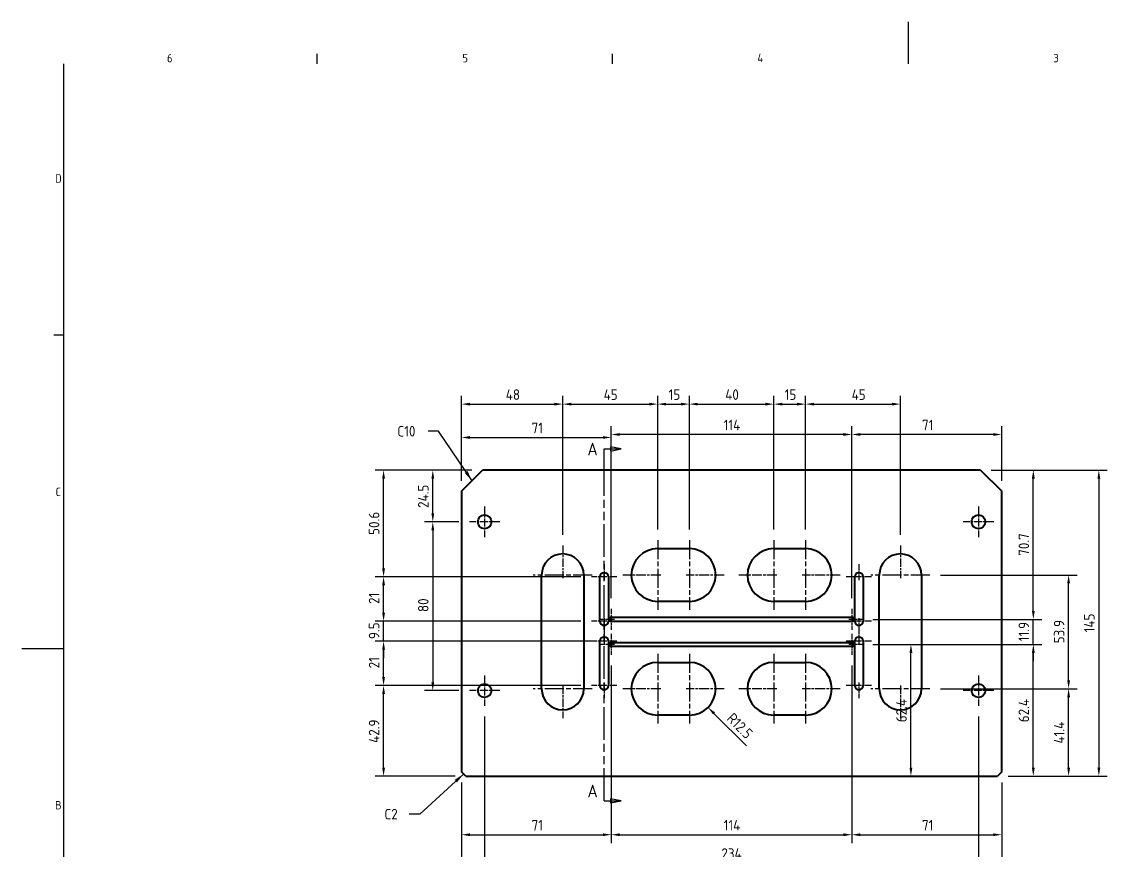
# Model space of a CAD drawing. Header units: millimetres. Extents: x 0 to 840, y 0 to 594.
# Drawn here: x 0 to 514, y 201 to 594 of the extents above; entities that cross this region are included whole.
import ezdxf

# ---------------------------------------------------------------- set-up
doc = ezdxf.new("R2010")
doc.units = ezdxf.units.MM
doc.header["$LTSCALE"] = 2
doc.linetypes.add('CHAIN', pattern=[0.3543, 0.2362, -0.0295, 0.0591, -0.0295])
doc.linetypes.add('DOUBLE_DASH_CHAIN', pattern=[1.2403, 0.6614, -0.0827, 0.1654, -0.0827, 0.1654, -0.0827])
doc.layers.get('0').update_dxf_attribs({"color": 3, "lineweight": 25})
for name, color, linetype, lineweight in [('가시적인 것(ISO)', 3, 'Continuous', 40), ('경계(ISO)', 7, 'Continuous', 25), ('기호(ISO)', 5, 'Continuous', 25), ('단면선(ISO)', 7, 'CHAIN', 25), ('중심 표식(ISO)', 1, 'Continuous', 25), ('치수(ISO)', 2, 'Continuous', 25)]:
    doc.layers.add(name, color=color, linetype=linetype, lineweight=lineweight)
doc.styles.add('문자 텍스트_PSTEK_POSCO', font='isocp.shx')
doc.styles.add('부품번호텍스트_PSTEK_POSCO', font='isocp.shx')
doc.styles.add('치수 텍스트_PSTEK_POSCO', font='isocp.shx')
doc.dimstyles.new('치수_PSTEK_POSCO', dxfattribs={"dimscale": 2, "dimtxt": 2.5, "dimasz": 2, "dimexe": 2, "dimexo": 2.5, "dimgap": 1, "dimtad": 1, "dimrnd": 1e-08, "dimdsep": 46, "dimtxsty": '치수 텍스트_PSTEK_POSCO', "dimcen": 0.09, "dimdle": 10, "dimclrd": 7, "dimclre": 7, "dimclrt": 2, "dimadec": 1, "dimazin": 2, "dimtfac": 1, "dimtmove": 0, "dimatfit": 3, "dimfxl": 0, "dimtolj": 1, "dimlwd": -1, "dimlwe": -1, "dimarcsym": 0})
doc.dimstyles.new('치수_PSTEK_POSCO$7', dxfattribs={"dimscale": 2, "dimtxt": 2.5, "dimasz": 2.5, "dimexe": 2, "dimexo": 2.5, "dimgap": 1, "dimtad": 1, "dimrnd": 1e-08, "dimdsep": 46, "dimtxsty": '치수 텍스트_PSTEK_POSCO', "dimcen": 0.09, "dimdle": 10, "dimclrd": 7, "dimclre": 7, "dimclrt": 2, "dimadec": 1, "dimazin": 2, "dimtfac": 1, "dimtmove": 0, "dimatfit": 3, "dimfxl": 0, "dimtolj": 1, "dimlwd": -1, "dimlwe": -1, "dimarcsym": 0})

# ---------------------------------------------------------------- blocks, each defined once
blk = doc.blocks.new('경계 Default Border')
at = {"layer": '경계(ISO)'}
for p, q in [((70, 287), (70, 289.4)), ((140, 287), (140, 289.4)), ((10, 222.75), (7.6, 222.75))]:
    blk.add_line(p, q, dxfattribs=at)
at = {"layer": '경계(ISO)', "flags": 128}
for points in [[(210, 297), (210, 287)], [(10, 10), (10, 287)], [(0, 148.5), (10, 148.5)]]:
    blk.add_lwpolyline(points, dxfattribs=at)
at = {"layer": '경계(ISO)', "color": 2, "char_height": 2, "attachment_point": 7, "style": '문자 텍스트_PSTEK_POSCO'}
for s, insert in [('6', (34.43, 287.38)), ('5', (104.43, 287.38)), ('4', (174.32, 287.4)), ('3', (244.45, 287.38)), ('D', (7.92, 258.86)), ('C', (8.03, 184.61)), ('B', (7.92, 110.36))]:
    blk.add_mtext(s, dxfattribs=dict(at, insert=insert))
blk = doc.blocks.new('2dTransSection0')
at = {"layer": '단면선(ISO)', "linetype": 'DOUBLE_DASH_CHAIN', "ltscale": 5.827862}
blk.add_line((138.02, 112.41), (138.02, 195.78), dxfattribs=at)
at = {"layer": '단면선(ISO)', "linetype": 'Continuous'}
for p, q in [((138.02, 191.92), (138.02, 195.78)), ((138.02, 195.78), (139.52, 195.78)), ((142.02, 195.78), (139.52, 196.28)), ((139.52, 196.28), (139.52, 195.28)), ((139.52, 195.78), (142.02, 195.78)), ((139.52, 195.28), (142.02, 195.78)), ((138.02, 112.41), (138.02, 116.26)), ((138.02, 112.41), (139.52, 112.41)), ((142.02, 112.41), (139.52, 112.91)), ((139.52, 112.91), (139.52, 111.91)), ((139.52, 112.41), (142.02, 112.41)), ((139.52, 111.91), (142.02, 112.41))]:
    blk.add_line(p, q, dxfattribs=at)
at = {"layer": '단면선(ISO)', "linetype": 'Continuous', "flags": 128}
for points in [[(139.52, 195.28), (142.02, 195.78)], [(139.52, 111.91), (142.02, 112.41)]]:
    blk.add_lwpolyline(points, dxfattribs=at)
at = {"layer": '단면선(ISO)'}
for points in [[(139.52, 195.28), (142.02, 195.78), (139.52, 196.28), (139.52, 195.28)], [(139.52, 111.91), (142.02, 112.41), (139.52, 112.91), (139.52, 111.91)]]:
    blk.add_solid(points, dxfattribs=at)
at = {"layer": '단면선(ISO)', "char_height": 3, "attachment_point": 7, "style": '부품번호텍스트_PSTEK_POSCO'}
for insert in [(134.04, 194.26), (134.05, 113.22)]:
    blk.add_mtext('A', dxfattribs=dict(at, insert=insert))
blk = doc.blocks.new('*D23')
at = {"layer": 'Defpoints', "color": 0}
for p in [(393.38, 398.4), (464.38, 371.51), (393.38, 315.81)]:
    blk.add_point(p, dxfattribs=at)
at = {"layer": '치수(ISO)', "color": 7}
for p, q in [((393.38, 320.81), (393.38, 402.4)), ((464.38, 376.51), (464.38, 402.4)), ((460.38, 398.4), (397.38, 398.4))]:
    blk.add_line(p, q, dxfattribs=at)
for points in [[(397.38, 399.07), (397.38, 397.73), (393.38, 398.4)], [(460.38, 399.07), (460.38, 397.73), (464.38, 398.4)]]:
    blk.add_solid(points, dxfattribs=at)
at = {"layer": '치수(ISO)', "color": 2, "insert": (426.63, 402.9), "char_height": 5, "attachment_point": 4, "style": '치수 텍스트_PSTEK_POSCO'}
blk.add_mtext('\\A1;71', dxfattribs=at)
blk = doc.blocks.new('*D24')
at = {"layer": 'Defpoints', "color": 0}
for p in [(279.38, 398.4), (279.38, 315.81), (393.38, 315.81)]:
    blk.add_point(p, dxfattribs=at)
at = {"layer": '치수(ISO)', "color": 7}
for p, q in [((279.38, 320.81), (279.38, 402.4)), ((393.38, 320.81), (393.38, 402.4)), ((389.38, 398.4), (283.38, 398.4))]:
    blk.add_line(p, q, dxfattribs=at)
for points in [[(283.38, 399.07), (283.38, 397.73), (279.38, 398.4)], [(389.38, 399.07), (389.38, 397.73), (393.38, 398.4)]]:
    blk.add_solid(points, dxfattribs=at)
at = {"layer": '치수(ISO)', "color": 2, "insert": (332.63, 402.9), "char_height": 5, "attachment_point": 4, "style": '치수 텍스트_PSTEK_POSCO'}
blk.add_mtext('\\A1;114', dxfattribs=at)
blk = doc.blocks.new('*D25')
at = {"layer": 'Defpoints', "color": 0}
for p in [(208.38, 238.51), (464.38, 238.51), (208.38, 175.74)]:
    blk.add_point(p, dxfattribs=at)
at = {"layer": '치수(ISO)', "color": 7}
for p, q in [((208.38, 233.51), (208.38, 171.74)), ((464.38, 233.51), (464.38, 171.74)), ((460.38, 175.74), (212.38, 175.74))]:
    blk.add_line(p, q, dxfattribs=at)
for points in [[(212.38, 176.41), (212.38, 175.08), (208.38, 175.74)], [(460.38, 176.41), (460.38, 175.08), (464.38, 175.74)]]:
    blk.add_solid(points, dxfattribs=at)
at = {"layer": '치수(ISO)', "color": 2, "insert": (331.69, 180.24), "char_height": 5, "attachment_point": 4, "style": '치수 텍스트_PSTEK_POSCO'}
blk.add_mtext('\\A1;256', dxfattribs=at)
blk = doc.blocks.new('*D27')
at = {"layer": 'Defpoints', "color": 0}
for p in [(398.38, 298.91), (479.38, 298.91), (462.38, 236.51)]:
    blk.add_point(p, dxfattribs=at)
at = {"layer": '치수(ISO)', "color": 7}
for p, q in [((403.38, 298.91), (483.38, 298.91)), ((479.38, 240.51), (479.38, 294.91)), ((467.38, 236.51), (483.38, 236.51))]:
    blk.add_line(p, q, dxfattribs=at)
for points in [[(478.71, 294.91), (480.05, 294.91), (479.38, 298.91)], [(478.71, 240.51), (480.05, 240.51), (479.38, 236.51)]]:
    blk.add_solid(points, dxfattribs=at)
at = {"layer": '치수(ISO)', "color": 2, "insert": (474.88, 262.06), "char_height": 5, "attachment_point": 4, "rotation": 90, "style": '치수 텍스트_PSTEK_POSCO'}
blk.add_mtext('\\A1;62.4', dxfattribs=at)
blk = doc.blocks.new('*D28')
at = {"layer": 'Defpoints', "color": 0}
for p in [(454.38, 381.51), (462.38, 236.51), (510.43, 236.51)]:
    blk.add_point(p, dxfattribs=at)
at = {"layer": '치수(ISO)', "color": 7}
for p, q in [((459.38, 381.51), (514.43, 381.51)), ((510.43, 377.51), (510.43, 240.51)), ((467.38, 236.51), (514.43, 236.51))]:
    blk.add_line(p, q, dxfattribs=at)
for points in [[(509.76, 377.51), (511.09, 377.51), (510.43, 381.51)], [(509.76, 240.51), (511.09, 240.51), (510.43, 236.51)]]:
    blk.add_solid(points, dxfattribs=at)
at = {"layer": '치수(ISO)', "color": 2, "insert": (505.93, 304.66), "char_height": 5, "attachment_point": 4, "rotation": 90, "style": '치수 텍스트_PSTEK_POSCO'}
blk.add_mtext('\\A1;145', dxfattribs=at)
blk = doc.blocks.new('*D29')
at = {"layer": 'Defpoints', "color": 0}
for p in [(279.38, 396.98), (208.38, 371.51), (279.38, 315.81)]:
    blk.add_point(p, dxfattribs=at)
at = {"layer": '치수(ISO)', "color": 7}
for p, q in [((208.38, 376.51), (208.38, 400.98)), ((212.38, 396.98), (275.38, 396.98)), ((279.38, 320.81), (279.38, 400.98))]:
    blk.add_line(p, q, dxfattribs=at)
for points in [[(212.38, 397.65), (212.38, 396.32), (208.38, 396.98)], [(275.38, 397.65), (275.38, 396.32), (279.38, 396.98)]]:
    blk.add_solid(points, dxfattribs=at)
at = {"layer": '치수(ISO)', "color": 2, "insert": (241.63, 401.48), "char_height": 5, "attachment_point": 4, "style": '치수 텍스트_PSTEK_POSCO'}
blk.add_mtext('\\A1;71', dxfattribs=at)
blk = doc.blocks.new('*D30')
at = {"layer": 'Defpoints', "color": 0}
for p in [(171.48, 279.41), (270.03, 279.41), (210.38, 236.51)]:
    blk.add_point(p, dxfattribs=at)
at = {"layer": '치수(ISO)', "color": 7}
for p, q in [((265.03, 279.41), (167.48, 279.41)), ((171.48, 240.51), (171.48, 275.41)), ((205.38, 236.51), (167.48, 236.51))]:
    blk.add_line(p, q, dxfattribs=at)
for points in [[(170.82, 275.41), (172.15, 275.41), (171.48, 279.41)], [(170.82, 240.51), (172.15, 240.51), (171.48, 236.51)]]:
    blk.add_solid(points, dxfattribs=at)
at = {"layer": '치수(ISO)', "color": 2, "insert": (166.98, 252.28), "char_height": 5, "attachment_point": 4, "rotation": 90, "style": '치수 텍스트_PSTEK_POSCO'}
blk.add_mtext('\\A1;42.9', dxfattribs=at)
blk = doc.blocks.new('*D31')
at = {"layer": 'Defpoints', "color": 0}
for p in [(171.48, 300.41), (276.03, 300.41), (270.03, 279.41)]:
    blk.add_point(p, dxfattribs=at)
at = {"layer": '치수(ISO)', "color": 7}
for p, q in [((271.03, 300.41), (167.48, 300.41)), ((171.48, 283.41), (171.48, 296.41)), ((265.03, 279.41), (167.48, 279.41))]:
    blk.add_line(p, q, dxfattribs=at)
for points in [[(170.82, 296.41), (172.15, 296.41), (171.48, 300.41)], [(170.82, 283.41), (172.15, 283.41), (171.48, 279.41)]]:
    blk.add_solid(points, dxfattribs=at)
at = {"layer": '치수(ISO)', "color": 2, "insert": (166.98, 287.6), "char_height": 5, "attachment_point": 4, "rotation": 90, "style": '치수 텍스트_PSTEK_POSCO'}
blk.add_mtext('\\A1;21', dxfattribs=at)
blk = doc.blocks.new('*D32')
at = {"layer": 'Defpoints', "color": 0}
for p in [(171.48, 309.91), (270.03, 309.91), (276.03, 300.41)]:
    blk.add_point(p, dxfattribs=at)
at = {"layer": '치수(ISO)', "color": 7}
for p, q in [((171.48, 313.91), (171.48, 317.91)), ((265.03, 309.91), (167.48, 309.91)), ((171.48, 300.41), (171.48, 309.91)), ((271.03, 300.41), (167.48, 300.41)), ((171.48, 296.41), (171.48, 292.41))]:
    blk.add_line(p, q, dxfattribs=at)
for points in [[(170.82, 313.91), (172.15, 313.91), (171.48, 309.91)], [(170.82, 296.41), (172.15, 296.41), (171.48, 300.41)]]:
    blk.add_solid(points, dxfattribs=at)
at = {"layer": '치수(ISO)', "color": 2, "insert": (166.98, 301.45), "char_height": 5, "attachment_point": 4, "rotation": 90, "style": '치수 텍스트_PSTEK_POSCO'}
blk.add_mtext('\\A1;9.5', dxfattribs=at)
blk = doc.blocks.new('*D33')
at = {"layer": 'Defpoints', "color": 0}
for p in [(171.48, 330.91), (270.03, 330.91), (270.03, 309.91)]:
    blk.add_point(p, dxfattribs=at)
at = {"layer": '치수(ISO)', "color": 7}
for p, q in [((265.03, 330.91), (167.48, 330.91)), ((171.48, 313.91), (171.48, 326.91)), ((265.03, 309.91), (167.48, 309.91))]:
    blk.add_line(p, q, dxfattribs=at)
for points in [[(170.82, 326.91), (172.15, 326.91), (171.48, 330.91)], [(170.82, 313.91), (172.15, 313.91), (171.48, 309.91)]]:
    blk.add_solid(points, dxfattribs=at)
at = {"layer": '치수(ISO)', "color": 2, "insert": (166.98, 318.1), "char_height": 5, "attachment_point": 4, "rotation": 90, "style": '치수 텍스트_PSTEK_POSCO'}
blk.add_mtext('\\A1;21', dxfattribs=at)
blk = doc.blocks.new('*D34')
at = {"layer": 'Defpoints', "color": 0}
for p in [(171.48, 381.51), (218.38, 381.51), (270.03, 330.91)]:
    blk.add_point(p, dxfattribs=at)
at = {"layer": '치수(ISO)', "color": 7}
for p, q in [((213.38, 381.51), (167.48, 381.51)), ((171.48, 334.91), (171.48, 377.51)), ((265.03, 330.91), (167.48, 330.91))]:
    blk.add_line(p, q, dxfattribs=at)
for points in [[(170.82, 377.51), (172.15, 377.51), (171.48, 381.51)], [(170.82, 334.91), (172.15, 334.91), (171.48, 330.91)]]:
    blk.add_solid(points, dxfattribs=at)
at = {"layer": '치수(ISO)', "color": 2, "insert": (166.98, 350.84), "char_height": 5, "attachment_point": 4, "rotation": 90, "style": '치수 텍스트_PSTEK_POSCO'}
blk.add_mtext('\\A1;50.6', dxfattribs=at)
blk = doc.blocks.new('*D35')
at = {"layer": 'Defpoints', "color": 0}
for p in [(279.38, 293.91), (208.38, 238.51), (279.38, 208.74)]:
    blk.add_point(p, dxfattribs=at)
at = {"layer": '치수(ISO)', "color": 7}
for p, q in [((279.38, 288.91), (279.38, 204.74)), ((208.38, 233.51), (208.38, 204.74)), ((212.38, 208.74), (275.38, 208.74))]:
    blk.add_line(p, q, dxfattribs=at)
for points in [[(212.38, 209.41), (212.38, 208.07), (208.38, 208.74)], [(275.38, 209.41), (275.38, 208.07), (279.38, 208.74)]]:
    blk.add_solid(points, dxfattribs=at)
at = {"layer": '치수(ISO)', "color": 2, "insert": (241.63, 213.24), "char_height": 5, "attachment_point": 4, "style": '치수 텍스트_PSTEK_POSCO'}
blk.add_mtext('\\A1;71', dxfattribs=at)
blk = doc.blocks.new('*D36')
at = {"layer": 'Defpoints', "color": 0}
for p in [(279.38, 293.91), (393.38, 293.91), (393.38, 208.74)]:
    blk.add_point(p, dxfattribs=at)
at = {"layer": '치수(ISO)', "color": 7}
for p, q in [((279.38, 288.91), (279.38, 204.74)), ((393.38, 288.91), (393.38, 204.74)), ((283.38, 208.74), (389.38, 208.74))]:
    blk.add_line(p, q, dxfattribs=at)
for points in [[(283.38, 209.41), (283.38, 208.07), (279.38, 208.74)], [(389.38, 209.41), (389.38, 208.07), (393.38, 208.74)]]:
    blk.add_solid(points, dxfattribs=at)
at = {"layer": '치수(ISO)', "color": 2, "insert": (332.65, 213.24), "char_height": 5, "attachment_point": 4, "style": '치수 텍스트_PSTEK_POSCO'}
blk.add_mtext('\\A1;114', dxfattribs=at)
blk = doc.blocks.new('*D37')
at = {"layer": 'Defpoints', "color": 0}
for p in [(393.38, 293.91), (464.38, 238.51), (464.38, 208.74)]:
    blk.add_point(p, dxfattribs=at)
at = {"layer": '치수(ISO)', "color": 7}
for p, q in [((393.38, 288.91), (393.38, 204.74)), ((464.38, 233.51), (464.38, 204.74)), ((397.38, 208.74), (460.38, 208.74))]:
    blk.add_line(p, q, dxfattribs=at)
for points in [[(397.38, 209.41), (397.38, 208.07), (393.38, 208.74)], [(460.38, 209.41), (460.38, 208.07), (464.38, 208.74)]]:
    blk.add_solid(points, dxfattribs=at)
at = {"layer": '치수(ISO)', "color": 2, "insert": (426.63, 213.24), "char_height": 5, "attachment_point": 4, "style": '치수 텍스트_PSTEK_POSCO'}
blk.add_mtext('\\A1;71', dxfattribs=at)
blk = doc.blocks.new('*D38')
at = {"layer": 'Defpoints', "color": 0}
for p in [(398.38, 298.91), (421.38, 298.91), (462.38, 236.51)]:
    blk.add_point(p, dxfattribs=at)
at = {"layer": '치수(ISO)', "color": 7}
for p, q in [((403.38, 298.91), (425.38, 298.91)), ((421.38, 240.51), (421.38, 294.91))]:
    blk.add_line(p, q, dxfattribs=at)
for points in [[(420.71, 294.91), (422.05, 294.91), (421.38, 298.91)], [(420.71, 240.51), (422.05, 240.51), (421.38, 236.51)]]:
    blk.add_solid(points, dxfattribs=at)
at = {"layer": '치수(ISO)', "color": 2, "insert": (416.88, 262.06), "char_height": 5, "attachment_point": 4, "rotation": 90, "style": '치수 텍스트_PSTEK_POSCO'}
blk.add_mtext('\\A1;62.4', dxfattribs=at)
blk = doc.blocks.new('*D39')
at = {"layer": 'Defpoints', "color": 0}
for p in [(454.38, 381.51), (479.38, 381.51), (398.38, 310.81)]:
    blk.add_point(p, dxfattribs=at)
at = {"layer": '치수(ISO)', "color": 7}
for p, q in [((459.38, 381.51), (483.38, 381.51)), ((479.38, 314.81), (479.38, 377.51)), ((403.38, 310.81), (483.38, 310.81))]:
    blk.add_line(p, q, dxfattribs=at)
for points in [[(478.71, 377.51), (480.05, 377.51), (479.38, 381.51)], [(478.71, 314.81), (480.05, 314.81), (479.38, 310.81)]]:
    blk.add_solid(points, dxfattribs=at)
at = {"layer": '치수(ISO)', "color": 2, "insert": (474.88, 340.91), "char_height": 5, "attachment_point": 4, "rotation": 90, "style": '치수 텍스트_PSTEK_POSCO'}
blk.add_mtext('\\A1;70.7', dxfattribs=at)
blk = doc.blocks.new('*D40')
at = {"layer": 'Defpoints', "color": 0}
for p in [(398.38, 310.81), (479.38, 310.81), (398.38, 298.91)]:
    blk.add_point(p, dxfattribs=at)
at = {"layer": '치수(ISO)', "color": 7}
for p, q in [((479.38, 314.81), (479.38, 318.81)), ((403.38, 310.81), (483.38, 310.81)), ((479.38, 298.91), (479.38, 310.81)), ((403.38, 298.91), (483.38, 298.91)), ((479.38, 294.91), (479.38, 290.91))]:
    blk.add_line(p, q, dxfattribs=at)
for points in [[(478.71, 314.81), (480.05, 314.81), (479.38, 310.81)], [(478.71, 294.91), (480.05, 294.91), (479.38, 298.91)]]:
    blk.add_solid(points, dxfattribs=at)
at = {"layer": '치수(ISO)', "color": 2, "insert": (474.88, 300.43), "char_height": 5, "attachment_point": 4, "rotation": 90, "style": '치수 텍스트_PSTEK_POSCO'}
blk.add_mtext('\\A1;11.9', dxfattribs=at)
blk = doc.blocks.new('*D42')
at = {"layer": 'Defpoints', "color": 0}
for p in [(256.38, 412.79), (208.38, 371.51), (256.38, 345.81)]:
    blk.add_point(p, dxfattribs=at)
at = {"layer": '치수(ISO)', "color": 7}
for p, q in [((208.38, 376.51), (208.38, 416.79)), ((256.38, 350.81), (256.38, 416.79)), ((212.38, 412.79), (252.38, 412.79))]:
    blk.add_line(p, q, dxfattribs=at)
for points in [[(212.38, 413.45), (212.38, 412.12), (208.38, 412.79)], [(252.38, 413.45), (252.38, 412.12), (256.38, 412.79)]]:
    blk.add_solid(points, dxfattribs=at)
at = {"layer": '치수(ISO)', "color": 2, "insert": (229.38, 417.29), "char_height": 5, "attachment_point": 4, "style": '치수 텍스트_PSTEK_POSCO'}
blk.add_mtext('\\A1;48', dxfattribs=at)
blk = doc.blocks.new('*D43')
at = {"layer": 'Defpoints', "color": 0}
for p in [(301.38, 412.79), (256.38, 345.81), (301.38, 348.31)]:
    blk.add_point(p, dxfattribs=at)
at = {"layer": '치수(ISO)', "color": 7}
for p, q in [((256.38, 350.81), (256.38, 416.79)), ((301.38, 353.31), (301.38, 416.79)), ((260.38, 412.79), (297.38, 412.79))]:
    blk.add_line(p, q, dxfattribs=at)
for points in [[(260.38, 413.45), (260.38, 412.12), (256.38, 412.79)], [(297.38, 413.45), (297.38, 412.12), (301.38, 412.79)]]:
    blk.add_solid(points, dxfattribs=at)
at = {"layer": '치수(ISO)', "color": 2, "insert": (275.78, 417.29), "char_height": 5, "attachment_point": 4, "style": '치수 텍스트_PSTEK_POSCO'}
blk.add_mtext('\\A1;45', dxfattribs=at)
blk = doc.blocks.new('*D44')
at = {"layer": 'Defpoints', "color": 0}
for p in [(316.38, 412.79), (301.38, 348.31), (316.38, 348.31)]:
    blk.add_point(p, dxfattribs=at)
at = {"layer": '치수(ISO)', "color": 7}
for p, q in [((301.38, 353.31), (301.38, 416.79)), ((316.38, 353.31), (316.38, 416.79)), ((305.38, 412.79), (312.38, 412.79))]:
    blk.add_line(p, q, dxfattribs=at)
for points in [[(305.38, 413.45), (305.38, 412.12), (301.38, 412.79)], [(312.38, 413.45), (312.38, 412.12), (316.38, 412.79)]]:
    blk.add_solid(points, dxfattribs=at)
at = {"layer": '치수(ISO)', "color": 2, "insert": (306.53, 417.29), "char_height": 5, "attachment_point": 4, "style": '치수 텍스트_PSTEK_POSCO'}
blk.add_mtext('\\A1;15', dxfattribs=at)
blk = doc.blocks.new('*D45')
at = {"layer": 'Defpoints', "color": 0}
for p in [(356.38, 412.79), (316.38, 348.31), (356.38, 348.31)]:
    blk.add_point(p, dxfattribs=at)
at = {"layer": '치수(ISO)', "color": 7}
for p, q in [((316.38, 353.31), (316.38, 416.79)), ((356.38, 353.31), (356.38, 416.79)), ((320.38, 412.79), (352.38, 412.79))]:
    blk.add_line(p, q, dxfattribs=at)
for points in [[(320.38, 413.45), (320.38, 412.12), (316.38, 412.79)], [(352.38, 413.45), (352.38, 412.12), (356.38, 412.79)]]:
    blk.add_solid(points, dxfattribs=at)
at = {"layer": '치수(ISO)', "color": 2, "insert": (333.38, 417.29), "char_height": 5, "attachment_point": 4, "style": '치수 텍스트_PSTEK_POSCO'}
blk.add_mtext('\\A1;40', dxfattribs=at)
blk = doc.blocks.new('*D46')
at = {"layer": 'Defpoints', "color": 0}
for p in [(371.38, 412.79), (356.38, 348.31), (371.38, 348.31)]:
    blk.add_point(p, dxfattribs=at)
at = {"layer": '치수(ISO)', "color": 7}
for p, q in [((356.38, 353.31), (356.38, 416.79)), ((371.38, 353.31), (371.38, 416.79)), ((360.38, 412.79), (367.38, 412.79))]:
    blk.add_line(p, q, dxfattribs=at)
for points in [[(360.38, 413.45), (360.38, 412.12), (356.38, 412.79)], [(367.38, 413.45), (367.38, 412.12), (371.38, 412.79)]]:
    blk.add_solid(points, dxfattribs=at)
at = {"layer": '치수(ISO)', "color": 2, "insert": (361.53, 417.29), "char_height": 5, "attachment_point": 4, "style": '치수 텍스트_PSTEK_POSCO'}
blk.add_mtext('\\A1;15', dxfattribs=at)
blk = doc.blocks.new('*D47')
at = {"layer": 'Defpoints', "color": 0}
for p in [(416.38, 412.79), (371.38, 348.31), (416.38, 345.81)]:
    blk.add_point(p, dxfattribs=at)
at = {"layer": '치수(ISO)', "color": 7}
for p, q in [((371.38, 353.31), (371.38, 416.79)), ((416.38, 350.81), (416.38, 416.79)), ((375.38, 412.79), (412.38, 412.79))]:
    blk.add_line(p, q, dxfattribs=at)
for points in [[(375.38, 413.45), (375.38, 412.12), (371.38, 412.79)], [(412.38, 413.45), (412.38, 412.12), (416.38, 412.79)]]:
    blk.add_solid(points, dxfattribs=at)
at = {"layer": '치수(ISO)', "color": 2, "insert": (393.3, 417.29), "char_height": 5, "attachment_point": 4, "style": '치수 텍스트_PSTEK_POSCO'}
blk.add_mtext('\\A1;45', dxfattribs=at)
blk = doc.blocks.new('*D48')
at = {"layer": 'Defpoints', "color": 0}
for p in [(430.38, 277.91), (496.1, 277.91), (462.38, 236.51)]:
    blk.add_point(p, dxfattribs=at)
at = {"layer": '치수(ISO)', "color": 7}
for p, q in [((435.38, 277.91), (500.1, 277.91)), ((496.1, 240.51), (496.1, 273.91)), ((467.38, 236.51), (500.1, 236.51))]:
    blk.add_line(p, q, dxfattribs=at)
for points in [[(495.44, 273.91), (496.77, 273.91), (496.1, 277.91)], [(495.44, 240.51), (496.77, 240.51), (496.1, 236.51)]]:
    blk.add_solid(points, dxfattribs=at)
at = {"layer": '치수(ISO)', "color": 2, "insert": (491.6, 251.96), "char_height": 5, "attachment_point": 4, "rotation": 90, "style": '치수 텍스트_PSTEK_POSCO'}
blk.add_mtext('\\A1;41.4', dxfattribs=at)
blk = doc.blocks.new('*D49')
at = {"layer": 'Defpoints', "color": 0}
for p in [(430.38, 331.81), (496.1, 331.81), (430.38, 277.91)]:
    blk.add_point(p, dxfattribs=at)
at = {"layer": '치수(ISO)', "color": 7}
for p, q in [((435.38, 331.81), (500.1, 331.81)), ((496.1, 281.91), (496.1, 327.81)), ((435.38, 277.91), (500.1, 277.91))]:
    blk.add_line(p, q, dxfattribs=at)
for points in [[(495.44, 327.81), (496.77, 327.81), (496.1, 331.81)], [(495.44, 281.91), (496.77, 281.91), (496.1, 277.91)]]:
    blk.add_solid(points, dxfattribs=at)
at = {"layer": '치수(ISO)', "color": 2, "insert": (491.6, 299.43), "char_height": 5, "attachment_point": 4, "rotation": 90, "style": '치수 텍스트_PSTEK_POSCO'}
blk.add_mtext('\\A1;53.9', dxfattribs=at)
blk = doc.blocks.new('*D50')
at = {"layer": 'Defpoints', "color": 0}
for p in [(316.38, 277.91), (325.22, 269.07)]:
    blk.add_point(p, dxfattribs=at)
at = {"layer": '치수(ISO)', "color": 7}
blk.add_line((343.4, 250.89), (328.05, 266.24), dxfattribs=at)
blk.add_solid([(328.52, 266.71), (327.58, 265.77), (325.22, 269.07)], dxfattribs=at)
at = {"layer": '치수(ISO)', "color": 2, "insert": (335.47, 265.18), "char_height": 5, "attachment_point": 4, "rotation": 315, "style": '치수 텍스트_PSTEK_POSCO'}
blk.add_mtext('\\A1;R12.5', dxfattribs=at)
blk = doc.blocks.new('*D51')
at = {"layer": 'Defpoints', "color": 0}
for p in [(212.13, 357.01), (194.8, 277.01), (212.13, 277.01)]:
    blk.add_point(p, dxfattribs=at)
at = {"layer": '치수(ISO)', "color": 7}
for p, q in [((207.13, 357.01), (190.8, 357.01)), ((194.8, 353.01), (194.8, 281.01)), ((207.13, 277.01), (190.8, 277.01))]:
    blk.add_line(p, q, dxfattribs=at)
for points in [[(194.13, 353.01), (195.47, 353.01), (194.8, 357.01)], [(194.13, 281.01), (195.47, 281.01), (194.8, 277.01)]]:
    blk.add_solid(points, dxfattribs=at)
at = {"layer": '치수(ISO)', "color": 2, "insert": (190.3, 314.26), "char_height": 5, "attachment_point": 4, "rotation": 90, "style": '치수 텍스트_PSTEK_POSCO'}
blk.add_mtext('\\A1;80', dxfattribs=at)
blk = doc.blocks.new('*D52')
at = {"layer": 'Defpoints', "color": 0}
for p in [(194.8, 381.51), (218.38, 381.51), (212.13, 357.01)]:
    blk.add_point(p, dxfattribs=at)
at = {"layer": '치수(ISO)', "color": 7}
for p, q in [((213.38, 381.51), (190.8, 381.51)), ((194.8, 361.01), (194.8, 377.51)), ((207.13, 357.01), (190.8, 357.01))]:
    blk.add_line(p, q, dxfattribs=at)
for points in [[(194.13, 377.51), (195.47, 377.51), (194.8, 381.51)], [(194.13, 361.01), (195.47, 361.01), (194.8, 357.01)]]:
    blk.add_solid(points, dxfattribs=at)
at = {"layer": '치수(ISO)', "color": 2, "insert": (190.3, 363.59), "char_height": 5, "attachment_point": 4, "rotation": 90, "style": '치수 텍스트_PSTEK_POSCO'}
blk.add_mtext('\\A1;24.5', dxfattribs=at)
blk = doc.blocks.new('*D53')
at = {"layer": 'Defpoints', "color": 0}
for p in [(219.38, 269.76), (453.38, 269.76), (453.38, 195.32)]:
    blk.add_point(p, dxfattribs=at)
at = {"layer": '치수(ISO)', "color": 7}
for p, q in [((219.38, 264.76), (219.38, 191.32)), ((453.38, 264.76), (453.38, 191.32)), ((223.38, 195.32), (449.38, 195.32))]:
    blk.add_line(p, q, dxfattribs=at)
for points in [[(223.38, 195.99), (223.38, 194.65), (219.38, 195.32)], [(449.38, 195.99), (449.38, 194.65), (453.38, 195.32)]]:
    blk.add_solid(points, dxfattribs=at)
at = {"layer": '치수(ISO)', "color": 2, "insert": (331.57, 199.82), "char_height": 5, "attachment_point": 4, "style": '치수 텍스트_PSTEK_POSCO'}
blk.add_mtext('\\A1;234', dxfattribs=at)

msp = doc.modelspace()

# ---------------------------------------------------------------- linework, layer by layer
at = {"layer": '가시적인 것(ISO)'}
for p, q in [((208.381, 371.51), (218.381, 381.51)), ((454.381, 381.51), (218.381, 381.51)), ((454.381, 381.51), (464.381, 371.51)), ((208.381, 371.51), (208.381, 238.51)), ((464.381, 238.51), (464.381, 371.51)), ((301.381, 344.31), (316.381, 344.31)), ((356.381, 344.31), (371.381, 344.31)), ((246.381, 277.91), (246.381, 331.81)), ((266.381, 331.81), (266.381, 277.91)), ((274.031, 309.91), (274.031, 330.91)), ((278.031, 330.91), (278.031, 309.91)), ((394.731, 309.91), (394.731, 330.91)), ((398.731, 330.91), (398.731, 309.91)), ((406.381, 277.91), (406.381, 331.81)), ((426.381, 331.81), (426.381, 277.91)), ((316.381, 319.31), (301.381, 319.31)), ((371.381, 319.31), (356.381, 319.31)), ((279.381, 311.81), (393.381, 311.81)), ((393.381, 309.81), (279.381, 309.81)), ((274.031, 279.41), (274.031, 300.41)), ((278.031, 300.41), (278.031, 279.41)), ((279.381, 299.91), (393.381, 299.91)), ((394.731, 279.41), (394.731, 300.41)), ((398.731, 300.41), (398.731, 279.41)), ((393.381, 297.91), (279.381, 297.91)), ((301.381, 290.41), (316.381, 290.41)), ((356.381, 290.41), (371.381, 290.41)), ((316.381, 265.41), (301.381, 265.41)), ((371.381, 265.41), (356.381, 265.41)), ((210.381, 236.51), (208.381, 238.51)), ((464.381, 238.51), (462.381, 236.51)), ((210.381, 236.51), (462.381, 236.51))]:
    msp.add_line(p, q, dxfattribs=at)
for centre in [(219.381, 357.01), (453.381, 357.01), (219.381, 277.01), (453.381, 277.01)]:
    msp.add_circle(centre, 3.25, dxfattribs=at)
for centre, radius, start, end in [((256.381, 331.81), 10, 0, 180), ((301.381, 331.81), 12.5, 90, 270), ((316.381, 331.81), 12.5, 270, 90), ((356.381, 331.81), 12.5, 90, 270), ((371.381, 331.81), 12.5, 270, 90), ((416.381, 331.81), 10, 0, 180), ((276.031, 330.91), 2, 0, 180), ((396.731, 330.91), 2, 0, 180), ((276.031, 309.91), 2, 180, 0), ((279.381, 310.81), 1, 90, 270), ((393.381, 310.81), 1, 270, 90), ((396.731, 309.91), 2, 180, 0), ((276.031, 300.41), 2, 0, 180), ((279.381, 298.91), 1, 90, 270), ((393.381, 298.91), 1, 270, 90), ((396.731, 300.41), 2, 0, 180), ((301.381, 277.91), 12.5, 90, 270), ((316.381, 277.91), 12.5, 270, 90), ((356.381, 277.91), 12.5, 90, 270), ((371.381, 277.91), 12.5, 270, 90), ((256.381, 277.91), 10, 180, 0), ((276.031, 279.41), 2, 180, 0), ((396.731, 279.41), 2, 180, 0), ((416.381, 277.91), 10, 180, 0)]:
    msp.add_arc(centre, radius, start, end, dxfattribs=at)
at = {"layer": '중심 표식(ISO)', "linetype": 'CHAIN', "ltscale": 8.056153}
for p, q in [((219.381, 364.26), (219.381, 349.76)), ((453.381, 364.26), (453.381, 349.76)), ((226.631, 357.01), (212.131, 357.01)), ((460.631, 357.01), (446.131, 357.01)), ((219.381, 284.26), (219.381, 269.76)), ((453.381, 284.26), (453.381, 269.76)), ((226.631, 277.01), (212.131, 277.01)), ((460.631, 277.01), (446.131, 277.01))]:
    msp.add_line(p, q, dxfattribs=at)
at = {"layer": '중심 표식(ISO)', "linetype": 'CHAIN', "ltscale": 8.611757}
for p, q in [((256.381, 345.81), (256.381, 330.31)), ((416.381, 345.81), (416.381, 330.31)), ((256.381, 279.41), (256.381, 263.91)), ((416.381, 279.41), (416.381, 263.91))]:
    msp.add_line(p, q, dxfattribs=at)
at = {"layer": '중심 표식(ISO)', "linetype": 'CHAIN', "ltscale": 19.051651}
for p, q in [((301.381, 348.31), (301.381, 315.31)), ((316.381, 348.31), (316.381, 315.31)), ((356.381, 348.31), (356.381, 315.31)), ((371.381, 348.31), (371.381, 315.31)), ((270.381, 331.81), (242.381, 331.81)), ((430.381, 331.81), (402.381, 331.81)), ((301.381, 294.41), (301.381, 261.41)), ((316.381, 294.41), (316.381, 261.41)), ((356.381, 294.41), (356.381, 261.41)), ((371.381, 294.41), (371.381, 261.41)), ((270.381, 277.91), (242.381, 277.91)), ((430.381, 277.91), (402.381, 277.91))]:
    msp.add_line(p, q, dxfattribs=at)
at = {"layer": '중심 표식(ISO)', "linetype": 'CHAIN', "ltscale": 4.166928}
for p, q in [((276.031, 336.91), (276.031, 329.41)), ((396.731, 336.91), (396.731, 329.41)), ((276.031, 311.41), (276.031, 303.91)), ((396.731, 311.41), (396.731, 303.91)), ((276.031, 306.41), (276.031, 298.91)), ((396.731, 306.41), (396.731, 298.91)), ((276.031, 280.91), (276.031, 273.41)), ((396.731, 280.91), (396.731, 273.41))]:
    msp.add_line(p, q, dxfattribs=at)
at = {"layer": '중심 표식(ISO)', "linetype": 'CHAIN', "ltscale": 6.667144}
for p, q in [((282.031, 330.91), (270.031, 330.91)), ((402.731, 330.91), (390.731, 330.91)), ((282.031, 309.91), (270.031, 309.91)), ((402.731, 309.91), (390.731, 309.91)), ((282.031, 300.41), (270.031, 300.41)), ((402.731, 300.41), (390.731, 300.41)), ((282.031, 279.41), (270.031, 279.41)), ((402.731, 279.41), (390.731, 279.41))]:
    msp.add_line(p, q, dxfattribs=at)
at = {"layer": '중심 표식(ISO)', "linetype": 'CHAIN', "ltscale": 10.000767}
for p, q in [((302.881, 331.81), (284.881, 331.81)), ((332.881, 331.81), (314.881, 331.81)), ((357.881, 331.81), (339.881, 331.81)), ((387.881, 331.81), (369.881, 331.81)), ((302.881, 277.91), (284.881, 277.91)), ((332.881, 277.91), (314.881, 277.91)), ((357.881, 277.91), (339.881, 277.91)), ((387.881, 277.91), (369.881, 277.91))]:
    msp.add_line(p, q, dxfattribs=at)
at = {"layer": '중심 표식(ISO)', "linetype": 'CHAIN', "ltscale": 5.555937}
for p, q in [((279.381, 315.81), (279.381, 305.81)), ((393.381, 315.81), (393.381, 305.81)), ((279.381, 303.91), (279.381, 293.91)), ((393.381, 303.91), (393.381, 293.91))]:
    msp.add_line(p, q, dxfattribs=at)
at = {"layer": '중심 표식(ISO)', "linetype": 'CHAIN', "ltscale": 3.611324}
for p, q in [((280.881, 310.81), (274.381, 310.81)), ((398.381, 310.81), (391.881, 310.81)), ((280.881, 298.91), (274.381, 298.91)), ((398.381, 298.91), (391.881, 298.91))]:
    msp.add_line(p, q, dxfattribs=at)

# ---------------------------------------------------------------- block references
at = {"xscale": 2, "yscale": 2, "zscale": 2}
msp.add_blockref('경계 Default Border', (0, 0), dxfattribs=at)
at = {"layer": '단면선(ISO)', "xscale": 2, "yscale": 2, "zscale": 2}
msp.add_blockref('2dTransSection0', (0, 0), dxfattribs=at)

# ---------------------------------------------------------------- texts
at = {"layer": '기호(ISO)', "color": 2, "char_height": 5, "attachment_point": 4, "style": '치수 텍스트_PSTEK_POSCO'}
for s, insert in [('{C10}', (178.022, 399.929)), ('{C2}', (171.899, 218.472))]:
    msp.add_mtext(s, dxfattribs=dict(at, insert=insert))

# ---------------------------------------------------------------- dimensions: what is measured, and where the dimension line sits
at = {"layer": '치수(ISO)', "color": 7}
for base, p1, p2, angle, override, picture, middle in [((256.381, 412.787), (208.381, 371.51), (256.381, 345.81), 180, {"dimdec": 2, "dimtp": 0, "dimtm": 0, "dimtdec": 2, "dimtofl": 0, "dimatfit": 1}, '*D42', (232.381, 412.787)), ((301.381, 412.787), (256.381, 345.81), (301.381, 348.31), 180, {"dimdec": 2, "dimtp": 0, "dimtm": 0, "dimtdec": 2, "dimtofl": 0, "dimatfit": 1}, '*D43', (278.881, 412.787)), ((316.381, 412.787), (301.381, 348.31), (316.381, 348.31), 180, {"dimdec": 2, "dimtp": 0, "dimtm": 0, "dimtdec": 2, "dimtofl": 0, "dimatfit": 1}, '*D44', (308.881, 412.787)), ((356.381, 412.787), (316.381, 348.31), (356.381, 348.31), 180, {"dimdec": 2, "dimtp": 0, "dimtm": 0, "dimtdec": 2, "dimtofl": 0, "dimatfit": 1}, '*D45', (336.381, 412.787)), ((371.381, 412.787), (356.381, 348.31), (371.381, 348.31), 180, {"dimdec": 2, "dimtp": 0, "dimtm": 0, "dimtdec": 2, "dimtofl": 0, "dimatfit": 1}, '*D46', (363.881, 412.787)), ((416.381, 412.787), (371.381, 348.31), (416.381, 345.81), 180, {"dimdec": 2, "dimtp": 0, "dimtm": 0, "dimtdec": 2, "dimtofl": 0, "dimatfit": 1}, '*D47', (396.401, 412.787)), ((279.381, 396.984), (208.381, 371.51), (279.381, 315.81), 180, {"dimdec": 2, "dimtp": 0, "dimtm": 0, "dimtdec": 2, "dimtofl": 0, "dimatfit": 1}, '*D29', (243.881, 396.984)), ((279.381, 398.4), (393.381, 315.81), (279.381, 315.81), 180, {"dimdec": 2, "dimtp": 0, "dimtm": 0, "dimtdec": 2, "dimtofl": 0, "dimatfit": 1}, '*D24', (336.381, 398.4)), ((393.381, 398.4), (464.381, 371.51), (393.381, 315.81), 180, {"dimdec": 2, "dimtp": 0, "dimtm": 0, "dimtdec": 2, "dimtofl": 0, "dimatfit": 1}, '*D23', (428.881, 398.4)), ((171.485, 381.51), (270.031, 330.91), (218.381, 381.51), 90, {"dimdec": 2, "dimtp": 0, "dimtm": 0, "dimtdec": 2, "dimtofl": 0, "dimatfit": 1}, '*D34', (171.485, 356.21)), ((194.799, 381.51), (212.131, 357.01), (218.381, 381.51), 90, {"dimdec": 2, "dimtp": 0, "dimtm": 0, "dimtdec": 2, "dimtofl": 0, "dimatfit": 1}, '*D52', (194.799, 369.26)), ((479.381, 381.51), (398.381, 310.81), (454.381, 381.51), 90, {"dimdec": 2, "dimtp": 0, "dimtm": 0, "dimtdec": 2, "dimtofl": 0, "dimatfit": 1}, '*D39', (479.381, 346.16)), ((510.427, 236.51), (454.381, 381.51), (462.381, 236.51), 270, {"dimdec": 2, "dimtp": 0, "dimtm": 0, "dimtdec": 2, "dimtofl": 0, "dimatfit": 1}, '*D28', (510.427, 309.01)), ((194.799, 277.01), (212.131, 357.01), (212.131, 277.01), 90, {"dimdec": 2, "dimtp": 0, "dimtm": 0, "dimtdec": 2, "dimtofl": 0, "dimatfit": 1}, '*D51', (194.799, 317.01)), ((171.485, 330.91), (270.031, 309.91), (270.031, 330.91), 90, {"dimdec": 2, "dimtp": 0, "dimtm": 0, "dimtdec": 2, "dimtofl": 0, "dimatfit": 1}, '*D33', (171.485, 320.41)), ((496.102, 331.81), (430.381, 277.91), (430.381, 331.81), 90, {"dimdec": 2, "dimtp": 0, "dimtm": 0, "dimtdec": 2, "dimtofl": 0, "dimatfit": 1}, '*D49', (496.102, 304.86)), ((171.485, 309.91), (276.031, 300.41), (270.031, 309.91), 90, {"dimdec": 2, "dimtp": 0, "dimtm": 0, "dimtdec": 2, "dimtofl": 1, "dimatfit": 1}, '*D32', (171.485, 305.16)), ((479.381, 310.81), (398.381, 298.91), (398.381, 310.81), 90, {"dimdec": 2, "dimtp": 0, "dimtm": 0, "dimtdec": 2, "dimtofl": 1, "dimatfit": 1}, '*D40', (479.381, 304.86)), ((171.485, 300.41), (270.031, 279.41), (276.031, 300.41), 90, {"dimdec": 2, "dimtp": 0, "dimtm": 0, "dimtdec": 2, "dimtofl": 0, "dimatfit": 1}, '*D31', (171.485, 289.91)), ((479.381, 298.91), (462.381, 236.51), (398.381, 298.91), 90, {"dimdec": 2, "dimtp": 0, "dimtm": 0, "dimtdec": 2, "dimtofl": 0, "dimatfit": 1}, '*D27', (479.381, 267.71)), ((421.381, 298.91), (462.381, 236.51), (398.381, 298.91), 90, {"dimdec": 2, "dimse1": 1, "dimtp": 0, "dimtm": 0, "dimtdec": 2, "dimtofl": 0, "dimatfit": 1}, '*D38', (421.381, 267.71)), ((279.381, 208.74), (208.381, 238.51), (279.381, 293.91), 180, {"dimdec": 2, "dimtp": 0, "dimtm": 0, "dimtdec": 2, "dimtofl": 0, "dimatfit": 1}, '*D35', (243.881, 208.74)), ((393.381, 208.74), (279.381, 293.91), (393.381, 293.91), 180, {"dimdec": 2, "dimtp": 0, "dimtm": 0, "dimtdec": 2, "dimtofl": 0, "dimatfit": 1}, '*D36', (336.401, 208.74)), ((464.381, 208.74), (393.381, 293.91), (464.381, 238.51), 180, {"dimdec": 2, "dimtp": 0, "dimtm": 0, "dimtdec": 2, "dimtofl": 0, "dimatfit": 1}, '*D37', (428.881, 208.74)), ((171.485, 279.41), (210.381, 236.51), (270.031, 279.41), 90, {"dimdec": 2, "dimtp": 0, "dimtm": 0, "dimtdec": 2, "dimtofl": 0, "dimatfit": 1}, '*D30', (171.485, 257.96)), ((496.102, 277.91), (462.381, 236.51), (430.381, 277.91), 90, {"dimdec": 2, "dimtp": 0, "dimtm": 0, "dimtdec": 2, "dimtofl": 0, "dimatfit": 1}, '*D48', (496.102, 257.21)), ((453.381, 195.321), (219.381, 269.76), (453.381, 269.76), 180, {"dimdec": 2, "dimtp": 0, "dimtm": 0, "dimtdec": 2, "dimtofl": 0, "dimatfit": 1}, '*D53', (336.381, 195.321))]:
    dim = msp.add_linear_dim(base=base, p1=p1, p2=p2, angle=angle, dimstyle='치수_PSTEK_POSCO', override=override, dxfattribs=at)
    dim.commit()
    dim.dimension.update_dxf_attribs({"geometry": picture, "text_midpoint": middle, "dimtype": 160})
dim = msp.add_radius_dim(center=(316.381, 277.91), mpoint=(325.22, 269.071), dimstyle='치수_PSTEK_POSCO', override={"dimdec": 2, "dimcen": 0, "dimtp": 0, "dimtm": 0, "dimtdec": 2, "dimtofl": 0}, dxfattribs=at)
dim.commit()
dim.dimension.update_dxf_attribs({"geometry": '*D50', "text_midpoint": (340.32, 260.336)})
dim = msp.add_linear_dim(base=(208.381, 175.744), p1=(464.381, 238.51), p2=(208.381, 238.51), dimstyle='치수_PSTEK_POSCO', override={"dimdec": 2, "dimtp": 0, "dimtm": 0, "dimtdec": 2, "dimtofl": 0, "dimatfit": 1}, dxfattribs=at)
dim.commit()
dim.dimension.update_dxf_attribs({"geometry": '*D25', "text_midpoint": (336.381, 175.744), "dimtype": 160})

# ---------------------------------------------------------------- leaders
at = {"layer": '기호(ISO)', "color": 7, "annotation_type": 0, "has_hookline": 1, "hookline_direction": 1}
for points, text_width in [([(213.381, 376.51), (197.582, 399.929), (192.582, 399.929)], 8.237), ([(209.381, 237.51), (188.682, 218.472), (183.682, 218.472)], 6.033)]:
    msp.add_leader(points, dimstyle='치수_PSTEK_POSCO$7', override={"dimtad": 0}, dxfattribs=dict(at, text_width=text_width))

doc.saveas('drawing.dxf')
